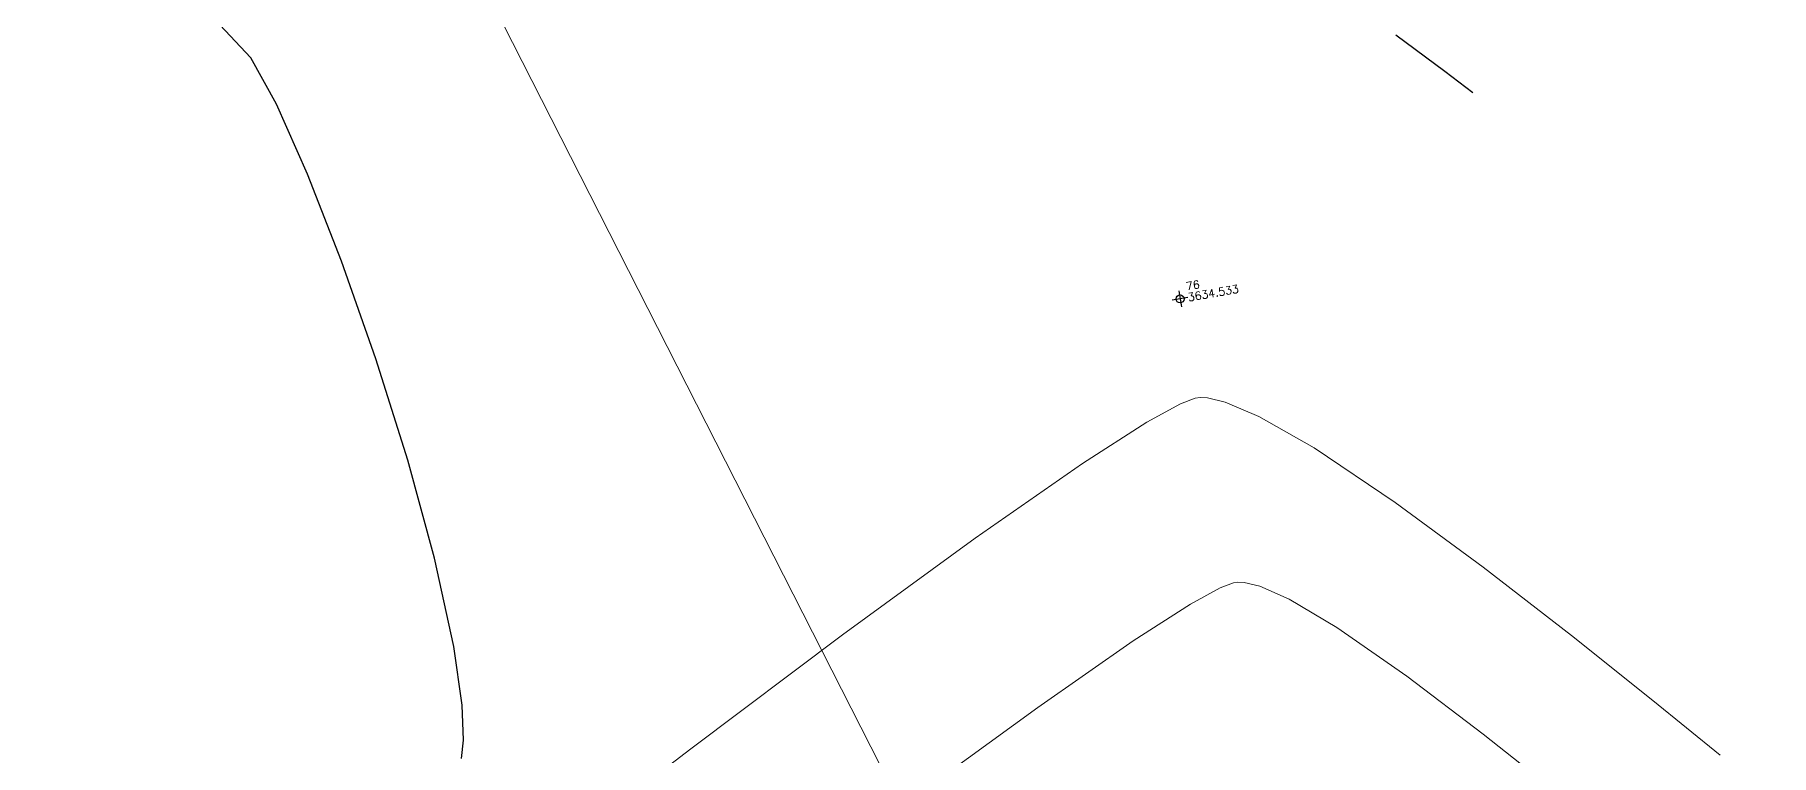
# Model space of a CAD drawing. Header units: millimetres. Extents: x 736950 to 740938, y 8500595 to 8502163.
# Drawn here: x 737742.73 to 737764.43, y 8501303.47 to 8501312.47 of the extents above; entities that cross this region are included whole.
import ezdxf

# ---------------------------------------------------------------- set-up
doc = ezdxf.new("R2010")
doc.units = ezdxf.units.MM
for name, color, linetype, lineweight in [('CONT-MJR', 80, 'Continuous', 30), ('CONT-MNR', 96, 'Continuous', 15), ('pista', 251, 'Continuous', 5)]:
    doc.layers.add(name, color=color, linetype=linetype, lineweight=lineweight)
doc.styles.add('5mm', font='arial.ttf', dxfattribs={"height": 3})

msp = doc.modelspace()

# ---------------------------------------------------------------- hatches: boundary and pattern name
at = {"layer": 'pista'}
h = msp.add_hatch(dxfattribs=at)
h.set_pattern_fill('HONEY', color=256, scale=3, angle=9.94991650582834, style=0)
h.set_pattern_definition([(9.94991650582834, (1479841.21072825, -18.49207214638591), (0.4979252195647159, 0.4170677100899267), [0.375, -0.75]), (129.9499165058283, (1479841.21072825, -18.49207214638591), (-0.6101538418184378, 0.222682034283025), [0.3749999999999999, -0.7499999999999998]), (69.94991650582834, (1479841.21072825, -18.49207214638591), (-0.112228622253722, 0.6397497443729518), [-0.75, 0.375])])
h.paths.add_polyline_path([(737744.7999806425, 8501250.923935566), (737743.4751223363, 8501250.754223157), (737756.465848178, 8501242.026572531), (737763.5739612179, 8501242.006896213), (737770.002546867, 8501243.455222024), (737769.8468594846, 8501244.342704736), (737763.4750639071, 8501242.907173423), (737756.7405500773, 8501242.925815564)])
h.paths.add_polyline_path([(737794.2809870465, 8501256.017245878), (737809.7820272583, 8501263.709828075), (737823.391616501, 8501273.483615467), (737837.0791595323, 8501280.557800073), (737851.5530432165, 8501285.77819753), (737870.8510758049, 8501293.050216693, -0.9976846880626209), (737871.0089264096, 8501292.63424804), (737865.2748787645, 8501289.581801567, 0.7845063948290762), (737866.1540430214, 8501286.121818589), (737883.2588851704, 8501291.348365877), (737897.4188924351, 8501296.516943583), (737903.2981396064, 8501301.44146652, -0.5512150924587264), (737904.1219025984, 8501301.177325813), (737906.855912117, 8501297.98174819, 0.5618964424650519), (737910.2738656431, 8501298.536066804), (737914.22079628, 8501308.558674501), (737925.6412323939, 8501300.72656757, 0.340189525830376), (737928.7023693406, 8501300.894137181), (737936.9171069289, 8501306.117412793, -0.358727273887905), (737938.1716059428, 8501305.962964654), (737943.1732157968, 8501301.051021611, 0.3417074120720416), (737946.0555081918, 8501300.709858142), (737955.8779356404, 8501307.072689936), (737971.8320576148, 8501314.464803053), (737988.5677626224, 8501323.411181662), (738023.1375471824, 8501336.282937778), (738044.4246208373, 8501357.728329657), (738061.4456776979, 8501362.208386911), (738078.9085143938, 8501363.070318012), (738112.0997810266, 8501372.051506756), (738118.6561313582, 8501373.365123207), (738128.3493353954, 8501376.976906104), (738155.2251721952, 8501366.826195797), (738176.6167526407, 8501363.543890122), (738193.8053773039, 8501353.328603027), (738204.7313956148, 8501340.877429372), (738207.705198212, 8501335.751671141), (738214.35685511, 8501331.742925933), (738229.9282901662, 8501313.374534177), (738233.5603594936, 8501308.186787868), (738234.53883727, 8501308.358438132), (738230.6417003467, 8501313.924784988), (738214.9478837823, 8501332.43754055), (738208.3676942562, 8501336.403214611), (738205.4657963786, 8501341.405035153), (738194.387784551, 8501354.029418997), (738176.9261677533, 8501364.406946706), (738155.4549153853, 8501367.70147717), (738128.3514754312, 8501377.93815071), (738118.4090486554, 8501374.233504975), (738111.8936108743, 8501372.928085677), (738078.7671659255, 8501363.964436961), (738061.3074614278, 8501363.102660457), (738043.958527311, 8501358.536303693), (738022.6381405202, 8501337.057350922), (737988.196920163, 8501324.233464561), (737971.4304040315, 8501315.270615296), (737955.4419368334, 8501307.862588815), (737945.5806043665, 8501301.47455489, -0.3391433520832071), (737943.8038299843, 8501301.693147572), (737938.8116631231, 8501306.59581691, 0.3560082385246841), (737936.4342009705, 8501306.876887502), (737928.158540546, 8501301.61487459, -0.3502196171718997), (737926.1502499409, 8501301.468794718), (737914.5128481541, 8501309.44969617, 0.4302069892023044), (737913.4330382891, 8501309.014522241), (737909.4507249827, 8501298.90206584, -0.5704007069138802), (737907.5397775185, 8501298.566836312), (737904.9064502402, 8501301.644734057, 0.4931454261128044), (737902.7202336333, 8501302.131411942), (737896.9620044216, 8501297.308254998), (737882.9728831241, 8501292.20205278), (737866.0373022418, 8501287.027224885, -0.7384715771871906), (737865.6977918843, 8501288.787355538), (737871.5108758068, 8501291.881875956, 0.9119586051647783), (737870.5337161538, 8501293.892406015), (737851.2416702455, 8501286.62264278), (737836.7183275839, 8501281.384406622), (737822.9200107896, 8501274.252970394), (737809.3164408724, 8501264.483505804), (737793.8201376351, 8501256.79327439), (737778.9884914039, 8501246.402265295), (737769.846859484, 8501244.34270474), (737770.0025468671, 8501243.455222024), (737779.3594973255, 8501245.563292695)])
h.paths.add_polyline_path([(738260.5182952256, 8501271.251537092), (738234.538837269, 8501308.358438132), (738233.56035949, 8501308.186787868), (738259.6897886079, 8501270.86568047), (738269.3749442189, 8501234.589470252), (738274.5057655985, 8501215.583008338), (738279.7983711922, 8501189.602392923), (738280.7089290785, 8501189.641305126), (738275.382018582, 8501215.790318219), (738270.2441657205, 8501234.822827347)])

# ---------------------------------------------------------------- linework, layer by layer
at = {"linetype": 'Continuous', "extrusion": (0.9849591664230046, 0.172787269436437, 0), "elevation": 2195578.562162655}
msp.add_lwpolyline([(8245967.472062787, 0), (8245967.272062787, 0)], dxfattribs=at)
at = {"linetype": 'Continuous', "extrusion": (-0.172787269436437, 0.9849591664230046, 0), "elevation": 8245967.372062788}
msp.add_lwpolyline([(-2195578.662162655, 0), (-2195578.462162655, 0)], dxfattribs=at)
at = {"linetype": 'Continuous'}
msp.add_circle((737757.044323266, 8501309.173727522), 0.05, dxfattribs=at)
at = {"layer": 'CONT-MJR', "extrusion": (0.7312928525269538, 0.6820636068894097, 0), "elevation": 6337943.613128449}
msp.add_lwpolyline([(5713759.526646079, 3635), (5713760.182974877, 3635)], dxfattribs=at)
at = {"layer": 'CONT-MJR', "extrusion": (0.5991937612024095, 0.80060404479125, 0), "elevation": 7248246.187311995}
msp.add_lwpolyline([(4503279.962966338, 3635), (4503279.202531038, 3635)], dxfattribs=at)
at = {"layer": 'CONT-MJR', "extrusion": (0.8733217264524173, 0.4871438823450105, 0), "elevation": 4785651.336972898}
msp.add_lwpolyline([(7064991.799978172, 3635.000000000013), (7064992.459476802, 3635.000000000013)], dxfattribs=at)
at = {"layer": 'CONT-MJR', "extrusion": (0.6019542115860721, 0.7985306050201147, 0), "elevation": 7232655.779709612}
msp.add_lwpolyline([(4528276.354206393, 3635), (4528275.91496791, 3635)], dxfattribs=at)
at = {"layer": 'CONT-MJR', "extrusion": (0.9136138972915926, 0.4065828902888902, 0), "elevation": 4130502.61799752}
msp.add_lwpolyline([(7466960.671723679, 3635.000000000011), (7466961.629441041, 3635.000000000011)], dxfattribs=at)
at = {"layer": 'CONT-MJR', "extrusion": (0.9316312493649783, 0.3634050291433094, 0), "elevation": 3776726.435612692}
msp.add_lwpolyline([(7651984.911405089, 3635), (7651986.080809128, 3635)], dxfattribs=at)
at = {"layer": 'CONT-MJR', "elevation": 3635}
for points in [[(737746.9959844307, 8501308.424171591), (737746.5679862631, 8501309.643534426)], [(737747.3944685048, 8501307.159459217), (737746.9959844307, 8501308.424171591)], [(737747.7308935308, 8501305.933957264), (737747.3944685048, 8501307.159459217)], [(737747.9727145548, 8501304.832225686), (737747.7308935308, 8501305.933957264)], [(737748.076186284, 8501304.096779382), (737747.9727145548, 8501304.832225686)]]:
    msp.add_lwpolyline(points, dxfattribs=at)
at = {"layer": 'CONT-MJR', "extrusion": (0.9994766515269125, 0.03234846290862878, 0), "elevation": 1012366.097106731}
msp.add_lwpolyline([(8472989.49771177, 3635.000000000013), (8472989.935982661, 3635.000000000013)], dxfattribs=at)
at = {"layer": 'CONT-MJR', "extrusion": (0.9941937510902245, -0.1076047642678928, 0), "elevation": -181316.2348499513}
msp.add_lwpolyline([(8531327.953847555, 3635), (8531328.18299031, 3635)], dxfattribs=at)
at = {"layer": 'CONT-MNR', "extrusion": (0.1649492396422038, -0.986302057354368, 0), "elevation": -8263165.010056442}
msp.add_lwpolyline([(2129935.756804761, 3634.00000000001), (2129935.819097543, 3634.00000000001)], dxfattribs=at)
at = {"layer": 'CONT-MNR', "extrusion": (-0.0559224856959413, -0.9984351133616983, 0), "elevation": -8529261.582089791}
msp.add_lwpolyline([(261188.5165600786, 3634.000000000013), (261188.6084710172, 3634.000000000013)], dxfattribs=at)
at = {"layer": 'CONT-MNR', "extrusion": (0.4802738404901817, -0.8771185998146497, 0), "elevation": -7102329.836259946}
msp.add_lwpolyline([(4730055.728028035, 3634.000000000003), (4730056.206176425, 3634.000000000003)], dxfattribs=at)
at = {"layer": 'CONT-MNR', "extrusion": (0.3646122009763558, -0.9311594615849519, 0), "elevation": -7647078.029191199}
msp.add_lwpolyline([(3786650.027673211, 3634), (3786650.225066684, 3634)], dxfattribs=at)
at = {"layer": 'CONT-MNR'}
for points, elevation in [([(737757.3867289013, 8501307.938384227), (737757.6088287161, 8501307.884560138)], 3634), ([(737755.8270818025, 8501307.117538657), (737756.6303246471, 8501307.631634736)], 3634), ([(737759.7326752316, 8501306.629851159), (737760.8329959096, 8501305.81986317)], 3634), ([(737757.5472080084, 8501305.562341506), (737757.7105900542, 8501305.626316678)], 3633), ([(737757.8464199243, 8501305.630832208), (737758.0411564683, 8501305.582615515)], 3633), ([(737761.9340419793, 8501304.966424089), (737762.9499238154, 8501304.155092364)], 3634), ([(737759.8777862305, 8501304.460201513), (737760.8297175624, 8501303.736582138)], 3633)]:
    msp.add_lwpolyline(points, dxfattribs=dict(at, elevation=elevation))
at = {"layer": 'CONT-MNR', "extrusion": (-0.3932677035124438, -0.9194240117454235, 0), "elevation": -8106442.840878189}
msp.add_lwpolyline([(-2664977.768208189, 3634), (-2664977.31220861, 3634)], dxfattribs=at)
at = {"layer": 'CONT-MNR', "extrusion": (-0.4957691638459997, -0.8684543374175975, 0), "elevation": -7748755.231033539}
msp.add_lwpolyline([(-3573977.053163881, 3634), (-3573976.257631105, 3634)], dxfattribs=at)
at = {"layer": 'CONT-MNR', "extrusion": (-0.5576303114930579, -0.8300894142826756, 0), "elevation": -7468241.830549303}
msp.add_lwpolyline([(-4128180.940924741, 3634.00000000001), (-4128179.719724176, 3634.00000000001)], dxfattribs=at)
at = {"layer": 'CONT-MNR', "extrusion": (0.5711565745333484, -0.820841134061477, 0), "elevation": -6556848.484327277}
msp.add_lwpolyline([(5461156.144108633, 3634.000000000003), (5461157.782071643, 3634.000000000003)], dxfattribs=at)
at = {"layer": 'CONT-MNR', "extrusion": (0.5892653202050744, -0.80793959081333, 0), "elevation": -6433808.706661292}
msp.add_lwpolyline([(5605583.915015312, 3634.000000000009), (5605585.964272597, 3634.000000000009)], dxfattribs=at)
at = {"layer": 'CONT-MNR', "extrusion": (0.6126292373341363, 0.790370430597827, 0), "elevation": 7171154.597942343}
msp.add_lwpolyline([(4625044.153513836, 3634), (4625042.760437849, 3634)], dxfattribs=at)
at = {"layer": 'CONT-MNR', "extrusion": (0.4802738399999299, -0.8771186000830914, 0), "elevation": -7102327.583533068}
msp.add_lwpolyline([(4730055.109425556, 3633.000000000013), (4730055.534446346, 3633.000000000013)], dxfattribs=at)
at = {"layer": 'CONT-MNR', "extrusion": (0.1649492543748479, -0.9863020548904792, 0), "elevation": -8263162.624217008}
msp.add_lwpolyline([(2129935.970239901, 3633), (2129936.025611263, 3633)], dxfattribs=at)
at = {"layer": 'CONT-MNR', "extrusion": (-0.05676752472440427, -0.9983874238674405, 0), "elevation": -8529477.315063605}
msp.add_lwpolyline([(253969.9967890325, 3633.000000000013), (253970.0781371944, 3633.000000000013)], dxfattribs=at)
at = {"layer": 'CONT-MNR', "extrusion": (0.4031679066307862, 0.9151260235961766, 0), "elevation": 8077206.338248003}
msp.add_lwpolyline([(2752311.992792093, 3633.00000000001), (2752311.594570059, 3633.00000000001)], dxfattribs=at)
at = {"layer": 'CONT-MNR', "extrusion": (-0.5390690647481569, 0.8422615647360074, 0), "elevation": 6762620.683286097}
msp.add_lwpolyline([(-5204174.392998886, 3633.00000000001), (-5204175.240708995, 3633.00000000001)], dxfattribs=at)
at = {"layer": 'CONT-MNR', "extrusion": (0.508717984056189, 0.8609332219735786, 0), "elevation": 7694367.236807094}
msp.add_lwpolyline([(3689606.235005023, 3633), (3689605.541262237, 3633)], dxfattribs=at)
at = {"layer": 'CONT-MNR', "extrusion": (0.6003032579349488, -0.7997724667133064, 0), "elevation": -6356234.22415947}
msp.add_lwpolyline([(5693393.101707678, 3634.000000000011), (5693395.471053531, 3634.000000000011)], dxfattribs=at)
at = {"layer": 'CONT-MNR', "extrusion": (0.5712479117381616, 0.8207775723877875, 0), "elevation": 7399123.82652326}
msp.add_lwpolyline([(4250816.724435359, 3633.00000000001), (4250815.658445943, 3633.00000000001)], dxfattribs=at)
at = {"layer": 'CONT-MNR', "extrusion": (0.57115657435693, -0.8208411341842323, 0), "elevation": -6556846.304536916}
msp.add_lwpolyline([(5461155.578712881, 3633.00000000001), (5461157.03468, 3633.00000000001)], dxfattribs=at)
at = {"layer": 'CONT-MNR', "extrusion": (0.5892653200999173, -0.8079395908900258, 0), "elevation": -6433806.539505118}
msp.add_lwpolyline([(5605583.529536228, 3633), (5605585.35109826, 3633)], dxfattribs=at)
at = {"layer": 'CONT-MNR', "extrusion": (0.6290634550272215, 0.777353953839057, 0), "elevation": 7072622.108019611}
msp.add_lwpolyline([(4774356.817920438, 3634.000000000006), (4774355.731120824, 3634.000000000006)], dxfattribs=at)
at = {"layer": 'CONT-MNR', "extrusion": (0.621961564111384, 0.7830477717024171, 0), "elevation": 7115785.827087326}
msp.add_lwpolyline([(4709782.195230919, 3633.000000000003), (4709780.971031699, 3633.000000000003)], dxfattribs=at)
at = {"layer": 'CONT-MNR', "extrusion": (0.6081290083303771, -0.7938382135089694, 0), "elevation": -6300011.881666721}
msp.add_lwpolyline([(5755541.582636121, 3634), (5755544.180510369, 3634)], dxfattribs=at)
at = {"layer": 'pista'}
msp.add_lwpolyline([(737761.5271318732, 8501287.170858743), (737742.1401482938, 8501274.382939415), (737722.3586376584, 8501307.03227336), (737744.7083055793, 8501320.230524147)], close=True, dxfattribs=at)

# ---------------------------------------------------------------- texts
at = {"color": 2, "insert": (737757.1099896015, 8501309.378148489), "char_height": 0.1, "width": 0.3, "attachment_point": 1, "rotation": 9.94991650582834, "style": '5mm'}
msp.add_mtext('\\Ftxt.shx;\\W1.0000000000;\\T1.0000000000;\\o\\l76', dxfattribs=at)
at = {"color": 1, "insert": (737757.1341798194, 8501309.240254205), "char_height": 0.1, "width": 0.8333333333333334, "attachment_point": 1, "rotation": 9.94991650582834, "style": '5mm'}
msp.add_mtext('\\Ftxt.shx;\\W1.0000000000;\\T1.0000000000;\\o\\l3634.533', dxfattribs=at)

doc.saveas('drawing.dxf')
